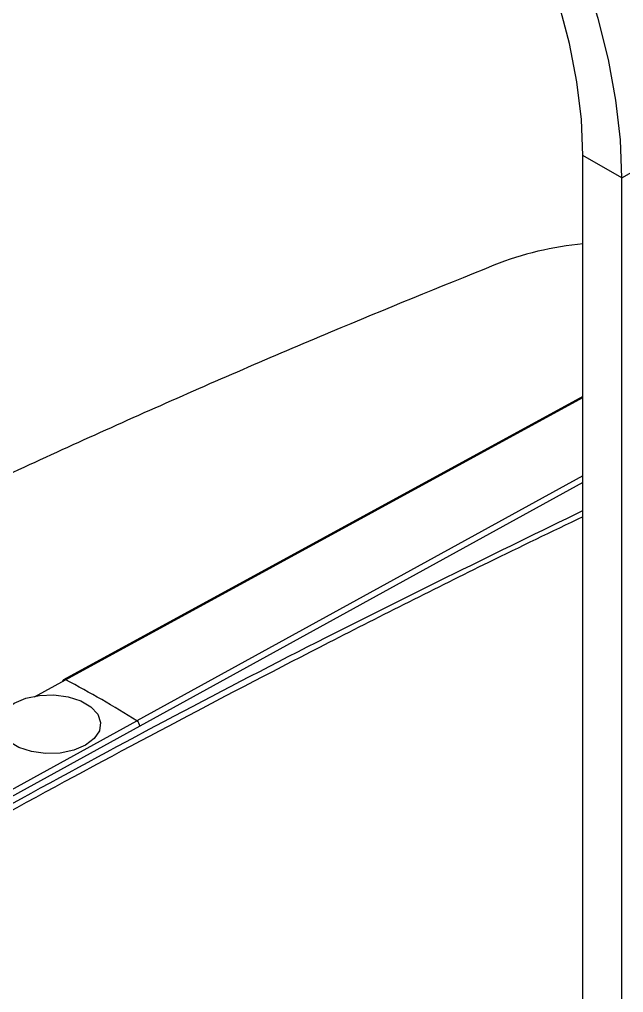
# Model space of a CAD drawing. Extents: x 11 to 120, y 2 to 94.
# Drawn here: x 89.48 to 91.543, y 77.02 to 80.34 of the extents above; entities that cross this region are included whole.
import ezdxf

# ---------------------------------------------------------------- set-up
doc = ezdxf.new("R2010")
doc.units = 0
doc.header["$MEASUREMENT"] = 0
doc.layers.add('OBJECT', color=7, linetype='CONTINUOUS')

msp = doc.modelspace()

# ---------------------------------------------------------------- linework, layer by layer
at = {"layer": 'OBJECT'}
for p, q in [((91.5371, 79.7995), (92.421, 80.3097)), ((91.5371, 79.7995), (91.4041, 79.8762)), ((91.4041, 72.8409), (91.4041, 79.8762)), ((91.5371, 72.7375), (91.5371, 79.7995)), ((91.4041, 79.054), (89.6305, 78.0872)), ((89.6375, 78.0868), (91.4041, 79.0497)), ((91.4041, 78.783), (89.8808, 77.9464)), ((91.4041, 78.7597), (89.8906, 77.9285)), ((89.5314, 78.0291), (89.6375, 78.0868)), ((88.8985, 77.4075), (89.8808, 77.9464)), ((89.8905, 77.9284), (88.9016, 77.3858)), ((89.8906, 77.9285), (89.8905, 77.9284))]:
    msp.add_line(p, q, dxfattribs=at)
at = {"layer": 'OBJECT', "flags": 128}
for points in [[(91.5371, 79.7995), (91.532, 79.9296), (91.5168, 80.0645), (91.4915, 80.203), (91.4565, 80.3439), (91.4119, 80.4861), (91.3583, 80.6283), (91.296, 80.7693), (91.2256, 80.9079), (91.1476, 81.0429), (91.0628, 81.1732), (90.9718, 81.2976), (90.8755, 81.4152), (90.7747, 81.5248), (90.6701, 81.6256), (90.5628, 81.7167), (90.4536, 81.7974), (90.3435, 81.8668)], [(91.4041, 79.8762), (91.399, 79.9992), (91.3838, 80.1269), (91.3585, 80.2581), (91.3234, 80.3915), (91.2789, 80.5259), (91.2254, 80.6599), (91.1634, 80.7922), (91.0935, 80.9216), (91.0164, 81.0469), (90.9327, 81.1667), (90.8435, 81.2801), (90.7494, 81.3858), (90.6514, 81.4828), (90.5504, 81.5703), (90.4474, 81.6474), (90.3435, 81.7133)], [(89.6185, 77.837), (89.5691, 77.8353), (89.5208, 77.8417), (89.4777, 77.8556), (89.443, 77.8761), (89.4198, 77.9013), (89.4098, 77.9293), (89.4139, 77.9577), (89.4317, 77.9844), (89.4617, 78.0071), (89.5017, 78.0239), (89.5482, 78.0336), (89.5976, 78.0354), (89.6458, 78.029), (89.689, 78.015), (89.7236, 77.9946), (89.7469, 77.9694), (89.7569, 77.9414), (89.7528, 77.9129), (89.735, 77.8863), (89.7049, 77.8636), (89.665, 77.8467), (89.6185, 77.837)]]:
    msp.add_lwpolyline(points, dxfattribs=at)
at = {"layer": 'OBJECT'}
for centre, radius, start, end in [((91.503, 78.4823), 1.0964, 95.1094, 111.5935), ((89.6338, 78.0813), 0.00666, 55.9373, 179.8491), ((88.1727, 75.2684), 3.1763, 57.4681, 62.5373), ((89.868, 77.9279), 0.0225, 1.3794, 55.2149)]:
    msp.add_arc(centre, radius, start, end, dxfattribs=at)
for points, knots in [([(91.1002, 79.5015), (90.9139, 79.426), (90.5261, 79.2689), (89.9412, 79.0157), (89.3451, 78.7445), (88.8481, 78.509), (88.5519, 78.3597), (88.4512, 78.309)], [0, 0, 0, 0, 0.207955, 0.433014, 0.658319, 0.883829, 1, 1, 1, 1]), ([(88.5986, 77.1818), (88.8947, 77.3504), (89.5378, 77.7165), (90.4735, 78.211), (91.1121, 78.5222), (91.4041, 78.6645)], [0, 0, 0, 0, 0.316509, 0.687456, 1, 1, 1, 1]), ([(91.4041, 78.6433), (91.2967, 78.5917), (91.0078, 78.4527), (90.5469, 78.2203), (90.0206, 77.9472), (89.502, 77.6684), (89.0253, 77.4051), (88.7216, 77.2305), (88.5918, 77.1559)], [0, 0, 0, 0, 0.114723, 0.308603, 0.491735, 0.676074, 0.861621, 1, 1, 1, 1]), ([(89.6305, 78.0872), (89.6316, 78.0876), (89.6336, 78.0884), (89.6362, 78.0874), (89.6375, 78.0868)], [0, 0, 0, 0, 0.507755, 1, 1, 1, 1]), ([(89.8906, 77.9285), (89.8905, 77.9302), (89.8902, 77.9334), (89.888, 77.9387), (89.8848, 77.9434), (89.8821, 77.9454), (89.8808, 77.9464)], [0, 0, 0, 0, 0.249999, 0.499999, 0.749999, 1, 1, 1, 1])]:
    msp.add_open_spline(points, degree=3, knots=knots, dxfattribs=at)

doc.saveas('drawing.dxf')
